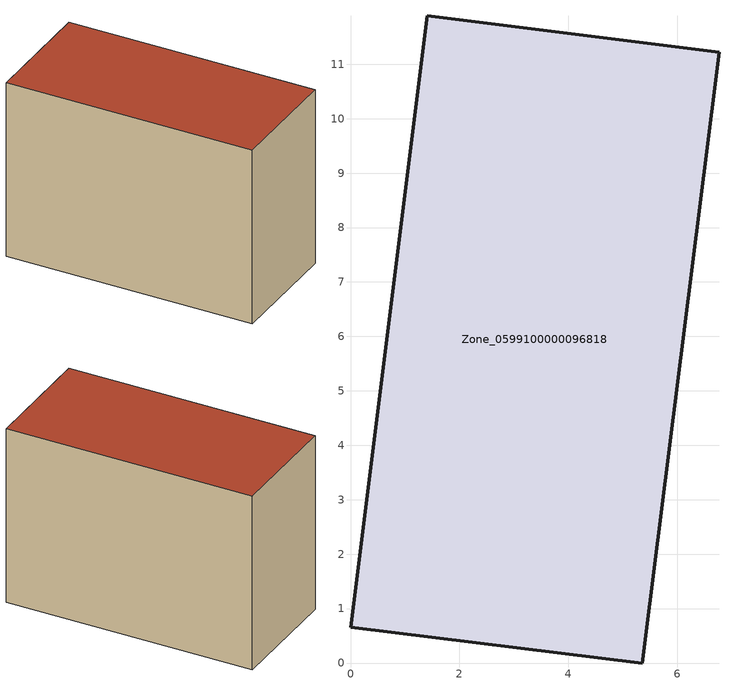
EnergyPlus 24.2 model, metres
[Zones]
Zone_0599100000096818
 floor ground (C_G): 6.77,11.22 5.36,0 0,0.66 1.41,11.89 z3.27
 wall outside (C_F): 5.36,0 6.77,11.22 1.41,11.89 0,0.66 5.36,0 z3.27:11.46
 roof outside (C_R): 1.41,11.89 0,0.66 5.36,0 6.77,11.22 z11.46
[BUILDING]
Pand.0599100000096818: North Axis=0; Terrain=City; Loads Convergence Tolerance Value=0.04; Temperature Convergence Tolerance Value=0.4; Solar Distribution=FullExterior; Maximum Number of Warmup Days=25; Minimum Number of Warmup Days=1
[Site:Location]
Rotterdam.The.Hague.AP_ZH_NLD Design_Conditions: Latitude=51.96; Longitude=4.45; Time Zone=1; Elevation=-4.5
[SITE:GROUNDTEMPERATURE:BUILDINGSURFACE]
18, 18, 18, 18, 18, 18, 18, 18, 18, 18, 18, 18
[MATERIAL] Thermal Absorptance=0.9; Solar Absorptance=0.7; Visible Absorptance=0.7
Name | Roughness | Thickness | Conductivity | Density | Specific Heat
G.TI.1975-1991 | MediumSmooth | 0.15 | 0.288461 | 540 | 1210
F.TI.1975-1991 | Rough | 0.3 | 0.230769 | 1920 | 840
R.TI.1975-1991 | MediumRough | 0.2 | 0.153846 | 1500 | 1000
[CONSTRUCTION]
C_G: G.TI.1975-1991
C_F: F.TI.1975-1991
C_R: R.TI.1975-1991
[ZONE]
Zone_0599100000096818: Type=1; Multiplier=1; Ceiling Height=Autocalculate; Volume=Autocalculate; Floor Area=autocalculate; Part of Total Floor Area=Yes
[ZONEINFILTRATION:DESIGNFLOWRATE]
Infil_Zone_0599100000096818: Zone or ZoneList or Space or SpaceList=Zone_0599100000096818; Schedule=AlwaysOn; Design Flow Rate Calculation Method=Flow/Area; Flow Rate per Floor Area=0.003; Constant Term Coefficient=1; Temperature Term Coefficient=0; Velocity Term Coefficient=0; Velocity Squared Term Coefficient=0
[HVACTEMPLATE:ZONE:IDEALLOADSAIRSYSTEM]
Zone_0599100000096818: Maximum Heating Supply Air Temperature=50; Minimum Cooling Supply Air Temperature=13; Maximum Heating Supply Air Humidity Ratio=0.0156; Minimum Cooling Supply Air Humidity Ratio=0.0077; Heating Limit=NoLimit; Cooling Limit=NoLimit; Dehumidification Control Type=ConstantSensibleHeatRatio; Cooling Sensible Heat Ratio=0.7; Dehumidification Setpoint=60; Humidification Control Type=None; Humidification Setpoint=30; Outdoor Air Method=None; Outdoor Air Flow Rate per Person=0.00944; Outdoor Air Flow Rate per Zone Floor Area=0; Outdoor Air Flow Rate per Zone=0; Demand Controlled Ventilation Type=None; Outdoor Air Economizer Type=NoEconomizer; Heat Recovery Type=None; Sensible Heat Recovery Effectiveness=0.7; Latent Heat Recovery Effectiveness=0.65
[ZONECONTROL:THERMOSTAT]
ThermostatControl_Zone_0599100000096818: Zone or ZoneList=Zone_0599100000096818; Control Type Schedule=DualSetpointControlType; Control 1=Thermostat_Zone_0599100000096818; Temperature Difference Between Cutout And Setpoint=0
[THERMOSTATSETPOINT:DUALSETPOINT]
Thermostat_Zone_0599100000096818: Heating Setpoint Temperature Schedule=HeatingSetpoint_Zone_0599100000096818; Cooling Setpoint Temperature Schedule=CoolingSetpoint_Zone_0599100000096818
[SCHEDULE:COMPACT]
HeatingSetpoint_Zone_0599100000096818: Through: 12/31, For: AllDays, Until: 24:00, 21
CoolingSetpoint_Zone_0599100000096818: Through: 12/31, For: AllDays, Until: 24:00, 24
DualSetpointControlType: Through: 12/31, For: AllDays, Until: 24:00, 4
AlwaysOn: Through: 12/31, For: AllDays, Until: 24:00, 1
